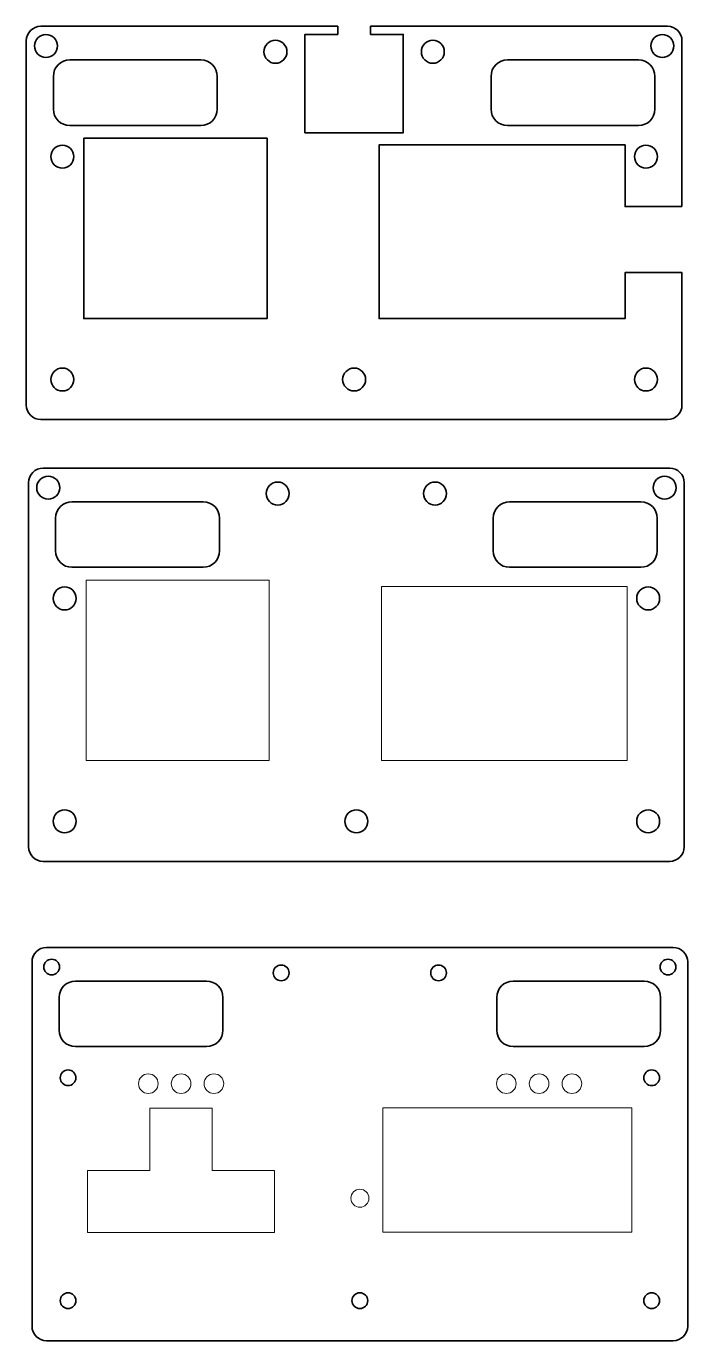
# Model space of a CAD drawing. Header units: millimetres. Extents: x 255 to 531, y -671 to 202.
# Drawn here: x 292.2 to 494, y -671.4 to -270.3 of the extents above; entities that cross this region are included whole.
import ezdxf

# ---------------------------------------------------------------- set-up
doc = ezdxf.new("R2010")
doc.units = ezdxf.units.MM
doc.header["$MEASUREMENT"] = 0
doc.layers.add('Layer 1', color=7, linetype='Continuous')

msp = doc.modelspace()

# ---------------------------------------------------------------- linework, layer by layer
at = {"layer": 'Layer 1', "color": 250, "lineweight": 18}
for points in [[(310.427, -494.3151), (366.327, -494.3151), (366.327, -439.3151), (310.427, -439.3151), (310.427, -494.3151)], [(400.5306, -494.3151), (475.5306, -494.3151), (475.5306, -441.3151), (400.5306, -441.3151), (400.5306, -494.3151)], [(400.9327, -638.3038), (476.9327, -638.3038), (476.9327, -600.3038), (400.9327, -600.3038), (400.9327, -638.3038)]]:
    msp.add_lwpolyline(points, close=True, dxfattribs=at)
at = {"layer": 'Layer 1', "color": 250, "lineweight": 35}
for points, knots in [([(492.215, -325.356), (492.215, -325.356), (492.215, -274.7941), (492.215, -274.7941), (492.215, -272.349), (490.2143, -270.348), (487.7688, -270.348), (487.7688, -270.348), (397.215, -270.348), (397.215, -270.348), (397.215, -270.348), (397.215, -272.848), (397.215, -272.848), (397.215, -272.848), (407.215, -272.848), (407.215, -272.848), (407.215, -272.848), (407.215, -302.848), (407.215, -302.848), (407.215, -302.848), (377.215, -302.848), (377.215, -302.848), (377.215, -302.848), (377.215, -272.848), (377.215, -272.848), (377.215, -272.848), (387.215, -272.848), (387.215, -272.848), (387.215, -272.848), (387.215, -270.348), (387.215, -270.348), (387.215, -270.348), (296.6612, -270.348), (296.6612, -270.348), (294.2157, -270.348), (292.215, -272.3487), (292.215, -274.7941), (292.215, -274.7941), (292.215, -385.9018), (292.215, -385.9018), (292.215, -388.3472), (294.2157, -390.348), (296.6612, -390.348), (296.6612, -390.348), (487.7688, -390.348), (487.7688, -390.348), (490.2141, -390.348), (492.215, -388.347), (492.215, -385.9018), (492.215, -385.9018), (492.215, -345.4734), (492.215, -345.4734), (492.215, -345.4734), (474.8416, -345.4734), (474.8416, -345.4734), (474.8416, -345.4734), (474.8416, -359.5254), (474.8416, -359.5254), (474.8416, -359.5254), (399.8416, -359.5254), (399.8416, -359.5254), (399.8416, -359.5254), (399.8416, -306.5254), (399.8416, -306.5254), (399.8416, -306.5254), (474.8416, -306.5254), (474.8416, -306.5254), (474.8416, -306.5254), (474.8416, -325.356), (474.8416, -325.356), (474.8416, -325.356), (492.215, -325.356), (492.215, -325.356)], [0, 0, 0, 0, 0.04166667, 0.04166667, 0.04166667, 0.08333333, 0.08333333, 0.08333333, 0.125, 0.125, 0.125, 0.16666667, 0.16666667, 0.16666667, 0.20833333, 0.20833333, 0.20833333, 0.25, 0.25, 0.25, 0.29166667, 0.29166667, 0.29166667, 0.33333333, 0.33333333, 0.33333333, 0.375, 0.375, 0.375, 0.41666667, 0.41666667, 0.41666667, 0.45833333, 0.45833333, 0.45833333, 0.5, 0.5, 0.5, 0.54166667, 0.54166667, 0.54166667, 0.58333333, 0.58333333, 0.58333333, 0.625, 0.625, 0.625, 0.66666667, 0.66666667, 0.66666667, 0.70833333, 0.70833333, 0.70833333, 0.75, 0.75, 0.75, 0.79166667, 0.79166667, 0.79166667, 0.83333333, 0.83333333, 0.83333333, 0.875, 0.875, 0.875, 0.91666667, 0.91666667, 0.91666667, 0.95833333, 0.95833333, 0.95833333, 1, 1, 1, 1]), ([(301.7189, -276.3432), (301.7189, -274.4102), (300.1519, -272.8432), (298.2189, -272.8432), (296.2859, -272.8432), (294.7189, -274.4102), (294.7189, -276.3432), (294.7189, -278.2762), (296.2859, -279.8432), (298.2189, -279.8432), (300.1519, -279.8432), (301.7189, -278.2762), (301.7189, -276.3432)], [0, 0, 0, 0, 0.25, 0.25, 0.25, 0.5, 0.5, 0.5, 0.75, 0.75, 0.75, 1, 1, 1, 1]), ([(371.715, -278.122), (371.715, -276.189), (370.148, -274.622), (368.215, -274.622), (366.282, -274.622), (364.715, -276.189), (364.715, -278.122), (364.715, -280.055), (366.282, -281.622), (368.215, -281.622), (370.148, -281.622), (371.715, -280.055), (371.715, -278.122)], [0, 0, 0, 0, 0.25, 0.25, 0.25, 0.5, 0.5, 0.5, 0.75, 0.75, 0.75, 1, 1, 1, 1]), ([(419.715, -278.122), (419.715, -276.189), (418.148, -274.622), (416.215, -274.622), (414.282, -274.622), (412.715, -276.189), (412.715, -278.122), (412.715, -280.055), (414.282, -281.622), (416.215, -281.622), (418.148, -281.622), (419.715, -280.055), (419.715, -278.122)], [0, 0, 0, 0, 0.25, 0.25, 0.25, 0.5, 0.5, 0.5, 0.75, 0.75, 0.75, 1, 1, 1, 1]), ([(489.7164, -276.3432), (489.7164, -274.4102), (488.1494, -272.8432), (486.2164, -272.8432), (484.2834, -272.8432), (482.7164, -274.4102), (482.7164, -276.3432), (482.7164, -278.2762), (484.2834, -279.8432), (486.2164, -279.8432), (488.1494, -279.8432), (489.7164, -278.2762), (489.7164, -276.3432)], [0, 0, 0, 0, 0.25, 0.25, 0.25, 0.5, 0.5, 0.5, 0.75, 0.75, 0.75, 1, 1, 1, 1]), ([(305.465, -280.6219), (305.465, -280.6219), (345.465, -280.6219), (345.465, -280.6219), (348.215, -280.6219), (350.465, -282.8719), (350.465, -285.6219), (350.465, -285.6219), (350.465, -295.6219), (350.465, -295.6219), (350.465, -298.3719), (348.215, -300.6219), (345.465, -300.6219), (345.465, -300.6219), (305.465, -300.6219), (305.465, -300.6219), (302.715, -300.6219), (300.465, -298.3719), (300.465, -295.6219), (300.465, -295.6219), (300.465, -285.6219), (300.465, -285.6219), (300.465, -282.8719), (302.715, -280.6219), (305.465, -280.6219)], [0, 0, 0, 0, 0.125, 0.125, 0.125, 0.25, 0.25, 0.25, 0.375, 0.375, 0.375, 0.5, 0.5, 0.5, 0.625, 0.625, 0.625, 0.75, 0.75, 0.75, 0.875, 0.875, 0.875, 1, 1, 1, 1]), ([(438.965, -280.6219), (438.965, -280.6219), (478.965, -280.6219), (478.965, -280.6219), (481.715, -280.6219), (483.965, -282.8719), (483.965, -285.6219), (483.965, -285.6219), (483.965, -295.6219), (483.965, -295.6219), (483.965, -298.3719), (481.715, -300.6219), (478.965, -300.6219), (478.965, -300.6219), (438.965, -300.6219), (438.965, -300.6219), (436.215, -300.6219), (433.965, -298.3719), (433.965, -295.6219), (433.965, -295.6219), (433.965, -285.6219), (433.965, -285.6219), (433.965, -282.8719), (436.215, -280.6219), (438.965, -280.6219)], [0, 0, 0, 0, 0.125, 0.125, 0.125, 0.25, 0.25, 0.25, 0.375, 0.375, 0.375, 0.5, 0.5, 0.5, 0.625, 0.625, 0.625, 0.75, 0.75, 0.75, 0.875, 0.875, 0.875, 1, 1, 1, 1]), ([(309.738, -304.5254), (309.738, -304.5254), (365.638, -304.5254), (365.638, -304.5254), (365.638, -304.5254), (365.638, -359.5254), (365.638, -359.5254), (365.638, -359.5254), (309.738, -359.5254), (309.738, -359.5254), (309.738, -359.5254), (309.738, -304.5254), (309.738, -304.5254)], [0, 0, 0, 0, 0.25, 0.25, 0.25, 0.5, 0.5, 0.5, 0.75, 0.75, 0.75, 1, 1, 1, 1]), ([(306.715, -310.1219), (306.715, -308.1889), (305.148, -306.6219), (303.215, -306.6219), (301.282, -306.6219), (299.715, -308.1889), (299.715, -310.1219), (299.715, -312.0549), (301.282, -313.6219), (303.215, -313.6219), (305.148, -313.6219), (306.715, -312.0549), (306.715, -310.1219)], [0, 0, 0, 0, 0.25, 0.25, 0.25, 0.5, 0.5, 0.5, 0.75, 0.75, 0.75, 1, 1, 1, 1]), ([(484.715, -310.1219), (484.715, -308.1889), (483.148, -306.6219), (481.215, -306.6219), (479.282, -306.6219), (477.715, -308.1889), (477.715, -310.1219), (477.715, -312.0549), (479.282, -313.6219), (481.215, -313.6219), (483.148, -313.6219), (484.715, -312.0549), (484.715, -310.1219)], [0, 0, 0, 0, 0.25, 0.25, 0.25, 0.5, 0.5, 0.5, 0.75, 0.75, 0.75, 1, 1, 1, 1]), ([(306.715, -378.1219), (306.715, -376.1889), (305.148, -374.6219), (303.215, -374.6219), (301.282, -374.6219), (299.715, -376.1889), (299.715, -378.1219), (299.715, -380.0549), (301.282, -381.6219), (303.215, -381.6219), (305.148, -381.6219), (306.715, -380.0549), (306.715, -378.1219)], [0, 0, 0, 0, 0.25, 0.25, 0.25, 0.5, 0.5, 0.5, 0.75, 0.75, 0.75, 1, 1, 1, 1]), ([(395.715, -378.1219), (395.715, -376.1889), (394.148, -374.6219), (392.215, -374.6219), (390.282, -374.6219), (388.715, -376.1889), (388.715, -378.1219), (388.715, -380.0549), (390.282, -381.6219), (392.215, -381.6219), (394.148, -381.6219), (395.715, -380.0549), (395.715, -378.1219)], [0, 0, 0, 0, 0.25, 0.25, 0.25, 0.5, 0.5, 0.5, 0.75, 0.75, 0.75, 1, 1, 1, 1]), ([(484.715, -378.1219), (484.715, -376.1889), (483.148, -374.6219), (481.215, -374.6219), (479.282, -374.6219), (477.715, -376.1889), (477.715, -378.1219), (477.715, -380.0549), (479.282, -381.6219), (481.215, -381.6219), (483.148, -381.6219), (484.715, -380.0549), (484.715, -378.1219)], [0, 0, 0, 0, 0.25, 0.25, 0.25, 0.5, 0.5, 0.5, 0.75, 0.75, 0.75, 1, 1, 1, 1]), ([(392.904, -405.1377), (392.904, -405.1377), (488.4578, -405.1377), (488.4578, -405.1377), (490.9033, -405.1377), (492.904, -407.1386), (492.904, -409.5838), (492.904, -409.5838), (492.904, -520.6915), (492.904, -520.6915), (492.904, -523.1369), (490.9033, -525.1377), (488.4578, -525.1377), (488.4578, -525.1377), (297.3502, -525.1377), (297.3502, -525.1377), (294.9047, -525.1377), (292.904, -523.1369), (292.904, -520.6915), (292.904, -520.6915), (292.904, -409.5838), (292.904, -409.5838), (292.904, -407.1384), (294.9047, -405.1377), (297.3502, -405.1377), (297.3502, -405.1377), (392.904, -405.1377), (392.904, -405.1377)], [0, 0, 0, 0, 0.11111111, 0.11111111, 0.11111111, 0.22222222, 0.22222222, 0.22222222, 0.33333333, 0.33333333, 0.33333333, 0.44444444, 0.44444444, 0.44444444, 0.55555556, 0.55555556, 0.55555556, 0.66666667, 0.66666667, 0.66666667, 0.77777778, 0.77777778, 0.77777778, 0.88888889, 0.88888889, 0.88888889, 1, 1, 1, 1]), ([(302.4079, -411.1329), (302.4079, -409.1999), (300.8409, -407.6329), (298.9079, -407.6329), (296.9749, -407.6329), (295.4079, -409.1999), (295.4079, -411.1329), (295.4079, -413.0659), (296.9749, -414.6329), (298.9079, -414.6329), (300.8409, -414.6329), (302.4079, -413.0659), (302.4079, -411.1329)], [0, 0, 0, 0, 0.25, 0.25, 0.25, 0.5, 0.5, 0.5, 0.75, 0.75, 0.75, 1, 1, 1, 1]), ([(490.4054, -411.1329), (490.4054, -409.1999), (488.8384, -407.6329), (486.9054, -407.6329), (484.9724, -407.6329), (483.4054, -409.1999), (483.4054, -411.1329), (483.4054, -413.0659), (484.9724, -414.6329), (486.9054, -414.6329), (488.8384, -414.6329), (490.4054, -413.0659), (490.4054, -411.1329)], [0, 0, 0, 0, 0.25, 0.25, 0.25, 0.5, 0.5, 0.5, 0.75, 0.75, 0.75, 1, 1, 1, 1]), ([(372.404, -412.9117), (372.404, -410.9787), (370.837, -409.4117), (368.904, -409.4117), (366.971, -409.4117), (365.404, -410.9787), (365.404, -412.9117), (365.404, -414.8447), (366.971, -416.4117), (368.904, -416.4117), (370.837, -416.4117), (372.404, -414.8447), (372.404, -412.9117)], [0, 0, 0, 0, 0.25, 0.25, 0.25, 0.5, 0.5, 0.5, 0.75, 0.75, 0.75, 1, 1, 1, 1]), ([(420.404, -412.9117), (420.404, -410.9787), (418.837, -409.4117), (416.904, -409.4117), (414.971, -409.4117), (413.404, -410.9787), (413.404, -412.9117), (413.404, -414.8447), (414.971, -416.4117), (416.904, -416.4117), (418.837, -416.4117), (420.404, -414.8447), (420.404, -412.9117)], [0, 0, 0, 0, 0.25, 0.25, 0.25, 0.5, 0.5, 0.5, 0.75, 0.75, 0.75, 1, 1, 1, 1]), ([(306.154, -415.4116), (306.154, -415.4116), (346.154, -415.4116), (346.154, -415.4116), (348.904, -415.4116), (351.154, -417.6616), (351.154, -420.4116), (351.154, -420.4116), (351.154, -430.4116), (351.154, -430.4116), (351.154, -433.1616), (348.904, -435.4116), (346.154, -435.4116), (346.154, -435.4116), (306.154, -435.4116), (306.154, -435.4116), (303.404, -435.4116), (301.154, -433.1616), (301.154, -430.4116), (301.154, -430.4116), (301.154, -420.4116), (301.154, -420.4116), (301.154, -417.6616), (303.404, -415.4116), (306.154, -415.4116)], [0, 0, 0, 0, 0.125, 0.125, 0.125, 0.25, 0.25, 0.25, 0.375, 0.375, 0.375, 0.5, 0.5, 0.5, 0.625, 0.625, 0.625, 0.75, 0.75, 0.75, 0.875, 0.875, 0.875, 1, 1, 1, 1]), ([(439.654, -415.4116), (439.654, -415.4116), (479.654, -415.4116), (479.654, -415.4116), (482.404, -415.4116), (484.654, -417.6616), (484.654, -420.4116), (484.654, -420.4116), (484.654, -430.4116), (484.654, -430.4116), (484.654, -433.1616), (482.404, -435.4116), (479.654, -435.4116), (479.654, -435.4116), (439.654, -435.4116), (439.654, -435.4116), (436.904, -435.4116), (434.654, -433.1616), (434.654, -430.4116), (434.654, -430.4116), (434.654, -420.4116), (434.654, -420.4116), (434.654, -417.6616), (436.904, -415.4116), (439.654, -415.4116)], [0, 0, 0, 0, 0.125, 0.125, 0.125, 0.25, 0.25, 0.25, 0.375, 0.375, 0.375, 0.5, 0.5, 0.5, 0.625, 0.625, 0.625, 0.75, 0.75, 0.75, 0.875, 0.875, 0.875, 1, 1, 1, 1]), ([(307.404, -444.9116), (307.404, -442.9786), (305.837, -441.4116), (303.904, -441.4116), (301.971, -441.4116), (300.404, -442.9786), (300.404, -444.9116), (300.404, -446.8446), (301.971, -448.4116), (303.904, -448.4116), (305.837, -448.4116), (307.404, -446.8446), (307.404, -444.9116)], [0, 0, 0, 0, 0.25, 0.25, 0.25, 0.5, 0.5, 0.5, 0.75, 0.75, 0.75, 1, 1, 1, 1]), ([(485.404, -444.9116), (485.404, -442.9786), (483.837, -441.4116), (481.904, -441.4116), (479.971, -441.4116), (478.404, -442.9786), (478.404, -444.9116), (478.404, -446.8446), (479.971, -448.4116), (481.904, -448.4116), (483.837, -448.4116), (485.404, -446.8446), (485.404, -444.9116)], [0, 0, 0, 0, 0.25, 0.25, 0.25, 0.5, 0.5, 0.5, 0.75, 0.75, 0.75, 1, 1, 1, 1]), ([(307.404, -512.9116), (307.404, -510.9786), (305.837, -509.4116), (303.904, -509.4116), (301.971, -509.4116), (300.404, -510.9786), (300.404, -512.9116), (300.404, -514.8446), (301.971, -516.4116), (303.904, -516.4116), (305.837, -516.4116), (307.404, -514.8446), (307.404, -512.9116)], [0, 0, 0, 0, 0.25, 0.25, 0.25, 0.5, 0.5, 0.5, 0.75, 0.75, 0.75, 1, 1, 1, 1]), ([(396.404, -512.9116), (396.404, -510.9786), (394.837, -509.4116), (392.904, -509.4116), (390.971, -509.4116), (389.404, -510.9786), (389.404, -512.9116), (389.404, -514.8446), (390.971, -516.4116), (392.904, -516.4116), (394.837, -516.4116), (396.404, -514.8446), (396.404, -512.9116)], [0, 0, 0, 0, 0.25, 0.25, 0.25, 0.5, 0.5, 0.5, 0.75, 0.75, 0.75, 1, 1, 1, 1]), ([(485.404, -512.9116), (485.404, -510.9786), (483.837, -509.4116), (481.904, -509.4116), (479.971, -509.4116), (478.404, -510.9786), (478.404, -512.9116), (478.404, -514.8446), (479.971, -516.4116), (481.904, -516.4116), (483.837, -516.4116), (485.404, -514.8446), (485.404, -512.9116)], [0, 0, 0, 0, 0.25, 0.25, 0.25, 0.5, 0.5, 0.5, 0.75, 0.75, 0.75, 1, 1, 1, 1]), ([(298.4059, -551.3811), (298.4059, -551.3811), (489.5135, -551.3811), (489.5135, -551.3811), (491.959, -551.3811), (493.9597, -553.3818), (493.9597, -555.8272), (493.9597, -555.8272), (493.9597, -666.9349), (493.9597, -666.9349), (493.9597, -669.3803), (491.959, -671.3811), (489.5135, -671.3811), (489.5135, -671.3811), (298.4059, -671.3811), (298.4059, -671.3811), (295.9604, -671.3811), (293.9597, -669.3803), (293.9597, -666.9349), (293.9597, -666.9349), (293.9597, -555.8272), (293.9597, -555.8272), (293.9597, -553.3818), (295.9604, -551.3811), (298.4059, -551.3811)], [0, 0, 0, 0, 0.125, 0.125, 0.125, 0.25, 0.25, 0.25, 0.375, 0.375, 0.375, 0.5, 0.5, 0.5, 0.625, 0.625, 0.625, 0.75, 0.75, 0.75, 0.875, 0.875, 0.875, 1, 1, 1, 1]), ([(302.3636, -557.3763), (302.3636, -556.0508), (301.2891, -554.9763), (299.9636, -554.9763), (298.6381, -554.9763), (297.5636, -556.0508), (297.5636, -557.3763), (297.5636, -558.7018), (298.6381, -559.7763), (299.9636, -559.7763), (301.2891, -559.7763), (302.3636, -558.7018), (302.3636, -557.3763)], [0, 0, 0, 0, 0.25, 0.25, 0.25, 0.5, 0.5, 0.5, 0.75, 0.75, 0.75, 1, 1, 1, 1]), ([(372.3597, -559.1551), (372.3597, -557.8296), (371.2852, -556.7551), (369.9597, -556.7551), (368.6342, -556.7551), (367.5597, -557.8296), (367.5597, -559.1551), (367.5597, -560.4806), (368.6342, -561.5551), (369.9597, -561.5551), (371.2852, -561.5551), (372.3597, -560.4806), (372.3597, -559.1551)], [0, 0, 0, 0, 0.25, 0.25, 0.25, 0.5, 0.5, 0.5, 0.75, 0.75, 0.75, 1, 1, 1, 1]), ([(420.3597, -559.1551), (420.3597, -557.8296), (419.2852, -556.7551), (417.9597, -556.7551), (416.6342, -556.7551), (415.5597, -557.8296), (415.5597, -559.1551), (415.5597, -560.4806), (416.6342, -561.5551), (417.9597, -561.5551), (419.2852, -561.5551), (420.3597, -560.4806), (420.3597, -559.1551)], [0, 0, 0, 0, 0.25, 0.25, 0.25, 0.5, 0.5, 0.5, 0.75, 0.75, 0.75, 1, 1, 1, 1]), ([(490.3611, -557.3763), (490.3611, -556.0508), (489.2866, -554.9763), (487.9611, -554.9763), (486.6356, -554.9763), (485.5611, -556.0508), (485.5611, -557.3763), (485.5611, -558.7018), (486.6356, -559.7763), (487.9611, -559.7763), (489.2866, -559.7763), (490.3611, -558.7018), (490.3611, -557.3763)], [0, 0, 0, 0, 0.25, 0.25, 0.25, 0.5, 0.5, 0.5, 0.75, 0.75, 0.75, 1, 1, 1, 1]), ([(307.2097, -561.655), (307.2097, -561.655), (347.2097, -561.655), (347.2097, -561.655), (349.9597, -561.655), (352.2097, -563.905), (352.2097, -566.655), (352.2097, -566.655), (352.2097, -576.655), (352.2097, -576.655), (352.2097, -579.405), (349.9597, -581.655), (347.2097, -581.655), (347.2097, -581.655), (307.2097, -581.655), (307.2097, -581.655), (304.4597, -581.655), (302.2097, -579.405), (302.2097, -576.655), (302.2097, -576.655), (302.2097, -566.655), (302.2097, -566.655), (302.2097, -563.905), (304.4597, -561.655), (307.2097, -561.655)], [0, 0, 0, 0, 0.125, 0.125, 0.125, 0.25, 0.25, 0.25, 0.375, 0.375, 0.375, 0.5, 0.5, 0.5, 0.625, 0.625, 0.625, 0.75, 0.75, 0.75, 0.875, 0.875, 0.875, 1, 1, 1, 1]), ([(440.7097, -561.655), (440.7097, -561.655), (480.7097, -561.655), (480.7097, -561.655), (483.4597, -561.655), (485.7097, -563.905), (485.7097, -566.655), (485.7097, -566.655), (485.7097, -576.655), (485.7097, -576.655), (485.7097, -579.405), (483.4597, -581.655), (480.7097, -581.655), (480.7097, -581.655), (440.7097, -581.655), (440.7097, -581.655), (437.9597, -581.655), (435.7097, -579.405), (435.7097, -576.655), (435.7097, -576.655), (435.7097, -566.655), (435.7097, -566.655), (435.7097, -563.905), (437.9597, -561.655), (440.7097, -561.655)], [0, 0, 0, 0, 0.125, 0.125, 0.125, 0.25, 0.25, 0.25, 0.375, 0.375, 0.375, 0.5, 0.5, 0.5, 0.625, 0.625, 0.625, 0.75, 0.75, 0.75, 0.875, 0.875, 0.875, 1, 1, 1, 1]), ([(307.3597, -591.155), (307.3597, -589.8295), (306.2852, -588.755), (304.9597, -588.755), (303.6342, -588.755), (302.5597, -589.8295), (302.5597, -591.155), (302.5597, -592.4805), (303.6342, -593.555), (304.9597, -593.555), (306.2852, -593.555), (307.3597, -592.4805), (307.3597, -591.155)], [0, 0, 0, 0, 0.25, 0.25, 0.25, 0.5, 0.5, 0.5, 0.75, 0.75, 0.75, 1, 1, 1, 1]), ([(485.3597, -591.155), (485.3597, -589.8295), (484.2852, -588.755), (482.9597, -588.755), (481.6342, -588.755), (480.5597, -589.8295), (480.5597, -591.155), (480.5597, -592.4805), (481.6342, -593.555), (482.9597, -593.555), (484.2852, -593.555), (485.3597, -592.4805), (485.3597, -591.155)], [0, 0, 0, 0, 0.25, 0.25, 0.25, 0.5, 0.5, 0.5, 0.75, 0.75, 0.75, 1, 1, 1, 1]), ([(307.3597, -659.155), (307.3597, -657.8295), (306.2852, -656.755), (304.9597, -656.755), (303.6342, -656.755), (302.5597, -657.8295), (302.5597, -659.155), (302.5597, -660.4805), (303.6342, -661.555), (304.9597, -661.555), (306.2852, -661.555), (307.3597, -660.4805), (307.3597, -659.155)], [0, 0, 0, 0, 0.25, 0.25, 0.25, 0.5, 0.5, 0.5, 0.75, 0.75, 0.75, 1, 1, 1, 1]), ([(396.3597, -659.155), (396.3597, -657.8295), (395.2852, -656.755), (393.9597, -656.755), (392.6342, -656.755), (391.5597, -657.8295), (391.5597, -659.155), (391.5597, -660.4805), (392.6342, -661.555), (393.9597, -661.555), (395.2852, -661.555), (396.3597, -660.4805), (396.3597, -659.155)], [0, 0, 0, 0, 0.25, 0.25, 0.25, 0.5, 0.5, 0.5, 0.75, 0.75, 0.75, 1, 1, 1, 1]), ([(485.3597, -659.155), (485.3597, -657.8295), (484.2852, -656.755), (482.9597, -656.755), (481.6342, -656.755), (480.5597, -657.8295), (480.5597, -659.155), (480.5597, -660.4805), (481.6342, -661.555), (482.9597, -661.555), (484.2852, -661.555), (485.3597, -660.4805), (485.3597, -659.155)], [0, 0, 0, 0, 0.25, 0.25, 0.25, 0.5, 0.5, 0.5, 0.75, 0.75, 0.75, 1, 1, 1, 1])]:
    msp.add_open_spline(points, degree=3, knots=knots, dxfattribs=at)
at = {"layer": 'Layer 1', "color": 250, "lineweight": 9}
for points in [[(326.4327, -592.9538), (326.4327, -594.6106), (327.7759, -595.9538), (329.4327, -595.9538), (331.0895, -595.9538), (332.4327, -594.6106), (332.4327, -592.9538), (332.4327, -591.297), (331.0895, -589.9538), (329.4327, -589.9538), (327.7759, -589.9538), (326.4327, -591.297), (326.4327, -592.9538)], [(336.4327, -592.9538), (336.4327, -594.6106), (337.7759, -595.9538), (339.4327, -595.9538), (341.0895, -595.9538), (342.4327, -594.6106), (342.4327, -592.9538), (342.4327, -591.297), (341.0895, -589.9538), (339.4327, -589.9538), (337.7759, -589.9538), (336.4327, -591.297), (336.4327, -592.9538)], [(346.4327, -592.9538), (346.4327, -594.6106), (347.7759, -595.9538), (349.4327, -595.9538), (351.0895, -595.9538), (352.4327, -594.6106), (352.4327, -592.9538), (352.4327, -591.297), (351.0895, -589.9538), (349.4327, -589.9538), (347.7759, -589.9538), (346.4327, -591.297), (346.4327, -592.9538)], [(435.6333, -592.9538), (435.6333, -594.6106), (436.9765, -595.9538), (438.6333, -595.9538), (440.2901, -595.9538), (441.6333, -594.6106), (441.6333, -592.9538), (441.6333, -591.297), (440.2901, -589.9538), (438.6333, -589.9538), (436.9765, -589.9538), (435.6333, -591.297), (435.6333, -592.9538)], [(445.6333, -592.9538), (445.6333, -594.6106), (446.9765, -595.9538), (448.6333, -595.9538), (450.2901, -595.9538), (451.6333, -594.6106), (451.6333, -592.9538), (451.6333, -591.297), (450.2901, -589.9538), (448.6333, -589.9538), (446.9765, -589.9538), (445.6333, -591.297), (445.6333, -592.9538)], [(455.6333, -592.9538), (455.6333, -594.6106), (456.9765, -595.9538), (458.6333, -595.9538), (460.2901, -595.9538), (461.6333, -594.6106), (461.6333, -592.9538), (461.6333, -591.297), (460.2901, -589.9538), (458.6333, -589.9538), (456.9765, -589.9538), (455.6333, -591.297), (455.6333, -592.9538)]]:
    msp.add_open_spline(points, degree=3, knots=[0, 0, 0, 0, 0.25, 0.25, 0.25, 0.5, 0.5, 0.5, 0.75, 0.75, 0.75, 1, 1, 1, 1], dxfattribs=at)
at = {"layer": 'Layer 1', "color": 250, "lineweight": 18}
msp.add_open_spline([(329.9327, -600.4041), (329.9327, -600.4041), (348.9327, -600.4041), (348.9327, -600.4041), (348.9327, -600.4041), (348.9327, -619.4041), (348.9327, -619.4041), (348.9327, -619.4041), (367.9327, -619.4041), (367.9327, -619.4041), (367.9327, -619.4041), (367.9327, -638.4041), (367.9327, -638.4041), (367.9327, -638.4041), (310.9327, -638.4041), (310.9327, -638.4041), (310.9327, -638.4041), (310.9327, -619.4041), (310.9327, -619.4041), (310.9327, -619.4041), (329.9327, -619.4041), (329.9327, -619.4041), (329.9327, -619.4041), (329.9327, -600.4041), (329.9327, -600.4041)], degree=3, knots=[0, 0, 0, 0, 0.125, 0.125, 0.125, 0.25, 0.25, 0.25, 0.375, 0.375, 0.375, 0.5, 0.5, 0.5, 0.625, 0.625, 0.625, 0.75, 0.75, 0.75, 0.875, 0.875, 0.875, 1, 1, 1, 1], dxfattribs=at)
at = {"layer": 'Layer 1', "lineweight": 9}
msp.add_open_spline([(396.7097, -627.905), (396.7097, -626.3862), (395.4785, -625.155), (393.9597, -625.155), (392.4409, -625.155), (391.2097, -626.3862), (391.2097, -627.905), (391.2097, -629.4238), (392.4409, -630.655), (393.9597, -630.655), (395.4785, -630.655), (396.7097, -629.4238), (396.7097, -627.905)], degree=3, knots=[0, 0, 0, 0, 0.25, 0.25, 0.25, 0.5, 0.5, 0.5, 0.75, 0.75, 0.75, 1, 1, 1, 1], dxfattribs=at)

doc.saveas('drawing.dxf')
